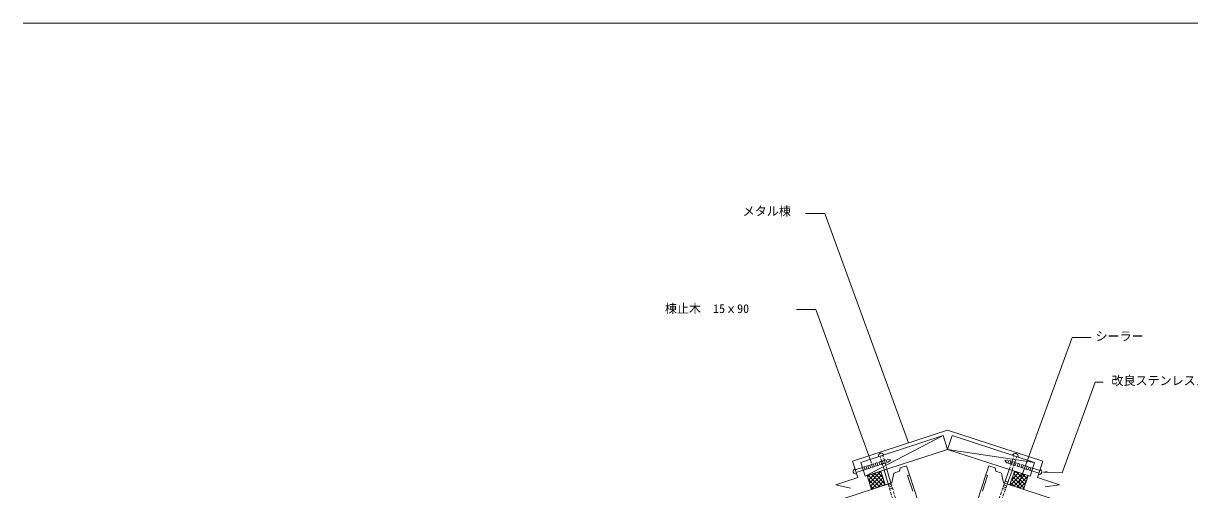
# Model space of a CAD drawing. Units: millimetres, scale not verified. Extents: x -198 to 202, y -140 to 130.
# Drawn here: x -197.6 to 44.6, y 33.2 to 130 of the extents above; entities that cross this region are included whole.
import ezdxf
from ezdxf.enums import TextEntityAlignment as Align

# ---------------------------------------------------------------- set-up
doc = ezdxf.new("R2010")
doc.units = ezdxf.units.MM
doc.header["$LTSCALE"] = 0.5
doc.linetypes.add('DASHED1', pattern=[1.8, 1.2, -0.6])
for name, color, linetype, lineweight in [('0-0', 5, 'Continuous', 18), ('1-0', 7, 'Continuous', 18), ('1-2', 7, 'Continuous', 18), ('1-3', 7, 'Continuous', 18), ('1-4', 7, 'Continuous', 18), ('1-5', 7, 'DASHED1', 18)]:
    doc.layers.add(name, color=color, linetype=linetype, lineweight=lineweight)
doc.styles.add('ＭＳ ゴシック', font='')
doc.styles.get('ＭＳ ゴシック').set_extended_font_data('MS Gothic')

msp = doc.modelspace()

# ---------------------------------------------------------------- linework, layer by layer
at = {"layer": '0-0'}
msp.add_line((-197.5676, 130.0135), (202.4324, 130.0135), dxfattribs=at)
at = {"layer": '1-2', "color": 3}
for p, q in [((-16.8792, 36.6066), (-17.2718, 34.5852)), ((-16.8792, 36.6066), (-15.6657, 37.0024)), ((-15.5442, 37.6731), (-15.6657, 37.0024)), ((-15.5442, 37.6731), (-14.2132, 38.1073)), ((-14.2132, 38.1073), (-13.593, 36.2058)), ((2.8618, 38.1073), (2.2417, 36.2058)), ((2.8618, 38.1073), (2.2417, 36.2058)), ((4.1928, 37.6731), (2.8618, 38.1073)), ((4.1928, 37.6731), (2.8618, 38.1073)), ((4.1928, 37.6731), (4.3144, 37.0024)), ((4.1928, 37.6731), (4.3144, 37.0024)), ((5.5279, 36.6066), (4.3144, 37.0024)), ((5.5279, 36.6066), (4.3144, 37.0024)), ((5.5279, 36.6066), (5.9204, 34.5852)), ((5.5279, 36.6066), (5.9204, 34.5852)), ((-76.2158, 15.3601), (-17.2718, 34.5852)), ((-13.9733, 36.0818), (-13.593, 36.2058)), ((-13.9733, 36.0818), (-12.919, 32.8494)), ((2.622, 36.0818), (1.5677, 32.8494)), ((2.622, 36.0818), (1.5677, 32.8494)), ((2.622, 36.0818), (2.2417, 36.2058)), ((2.622, 36.0818), (2.2417, 36.2058)), ((64.8645, 15.3601), (5.9204, 34.5852))]:
    msp.add_line(p, q, dxfattribs=at)
at = {"layer": '1-2'}
for p, q in [((-14.2132, 38.1073), (-13.593, 36.2058)), ((2.8618, 38.1073), (2.2417, 36.2058)), ((2.8618, 38.1073), (2.2417, 36.2058)), ((-13.593, 36.2058), (-11.7946, 30.6917)), ((2.2417, 36.2058), (0.4432, 30.6917)), ((2.2417, 36.2058), (0.4432, 30.6917))]:
    msp.add_line(p, q, dxfattribs=at)
at = {"layer": '1-3', "color": 2}
for p, q in [((-5.6757, 45.5416), (-25.4504, 39.0919)), ((-5.6757, 45.5416), (14.0991, 39.0919)), ((-25.4504, 39.0919), (-24.3341, 35.6693)), ((14.0991, 39.0919), (12.9828, 35.6693)), ((-24.3341, 35.6693), (-28.8975, 34.1809)), ((-28.8975, 34.1809), (-25.854, 33.4985)), ((12.9828, 35.6693), (17.5462, 34.1809)), ((17.5462, 34.1809), (14.5625, 33.7789))]:
    msp.add_line(p, q, dxfattribs=at)
at = {"layer": '1-3', "color": 3}
for p, q in [((-22.7885, 35.9415), (-6.6059, 44.3751)), ((-5.6757, 41.5229), (12.3674, 38.7936))]:
    msp.add_line(p, q, dxfattribs=at)
at = {"layer": '1-3'}
for p, q in [((-22.1013, 35.156), (-20.6031, 36.6542)), ((-21.8927, 34.5162), (-19.5132, 36.8956)), ((-21.5071, 36.3594), (-19.1277, 33.9799)), ((-20.8673, 36.5681), (-18.6993, 34.4)), ((-20.2275, 36.7768), (-19.11, 35.6593)), ((-19.5876, 36.9855), (-19.5207, 36.9185)), ((-19.5468, 36.9987), (-18.6166, 34.1466)), ((8.1866, 37.0016), (7.2564, 34.1495)), ((7.3942, 34.1045), (9.7737, 36.484)), ((7.5786, 35.1375), (9.1338, 36.6927)), ((7.9893, 36.3968), (8.494, 36.9014)), ((8.0298, 36.5209), (10.4093, 34.1415)), ((8.4998, 36.8995), (10.618, 34.7813)), ((9.759, 36.4888), (10.8267, 35.4211)), ((-22.399, 36.0685), (-21.4687, 33.2164)), ((-22.31, 35.7959), (-21.8624, 36.2435)), ((-22.15, 35.3053), (-20.4073, 33.5626)), ((-22.1469, 36.1507), (-19.7675, 33.7712)), ((-21.7393, 34.0461), (-21.0471, 33.3539)), ((-21.684, 33.8763), (-19.3045, 36.2558)), ((-21.4753, 33.2365), (-19.0958, 35.616)), ((-20.2491, 33.6142), (-18.8871, 34.9761)), ((-18.9898, 34.0249), (-18.6785, 34.3363)), ((7.4038, 34.6014), (8.1458, 33.8594)), ((7.6125, 35.2413), (9.405, 33.4487)), ((7.8212, 35.8811), (10.2006, 33.5016)), ((8.034, 33.8959), (10.4135, 36.2753)), ((8.6739, 33.6872), (11.0294, 36.0427)), ((9.3137, 33.4785), (10.6187, 34.7835)), ((11.0388, 36.0714), (10.1085, 33.2192)), ((11.0182, 36.0781), (11.0353, 36.0609)), ((9.9535, 33.2698), (10.208, 33.5242))]:
    msp.add_line(p, q, dxfattribs=at)
at = {"layer": '1-3', "color": 3}
for points in [[(-22.7885, 35.9415), (-23.7187, 38.7936), (-6.6059, 44.3751), (-5.6757, 41.5229)], [(-5.6757, 41.5229), (-4.7454, 44.3751), (12.3674, 38.7936), (11.4371, 35.9415)]]:
    msp.add_lwpolyline(points, close=True, dxfattribs=at)
at = {"layer": '1-4'}
for p, q in [((-31.1691, 90.5153), (-35.1691, 90.5153)), ((-13.8318, 42.8814), (-31.1691, 90.5153)), ((-33.0557, 70.5482), (-37.0557, 70.5482)), ((-21.4538, 38.6721), (-33.0557, 70.5482)), ((9.1611, 34.5691), (20.1544, 64.7729)), ((20.1544, 64.7729), (24.1544, 64.7729))]:
    msp.add_line(p, q, dxfattribs=at)
at = {"layer": '1-5', "linetype": 'Continuous'}
for p, q in [((18.0857, 36.6277), (24.9366, 55.4505)), ((24.9366, 55.4505), (26.6295, 55.4505)), ((-19.6846, 40.1196), (-19.6819, 40.1102)), ((-23.3785, 37.7505), (-24.8558, 37.2686)), ((-23.1924, 37.1801), (-24.6697, 36.6982)), ((-18.8443, 37.2279), (-18.0067, 34.3455)), ((-18.2736, 37.414), (-17.436, 34.5317)), ((7.1224, 37.3488), (6.1311, 34.5165)), ((6.7016, 34.3304), (7.6929, 37.1627)), ((11.7946, 37.0376), (13.2719, 36.5557)), ((11.9807, 37.608), (13.458, 37.1262)), ((14.2021, 36.7572), (15.0108, 36.9351)), ((18.0857, 36.6277), (14.2021, 36.7572))]:
    msp.add_line(p, q, dxfattribs=at)
at = {"layer": '1-5'}
for p, q in [((-23.3785, 37.7505), (-18.2072, 39.4371)), ((-23.1924, 37.1801), (-18.0212, 38.8667)), ((-20.3363, 38.7427), (-20.1502, 38.1723)), ((-19.956, 38.8667), (-19.7699, 38.2963)), ((-18.8443, 37.2279), (-19.6819, 40.1102)), ((-19.5757, 38.9908), (-19.3896, 38.4203)), ((-19.1954, 39.1148), (-19.0094, 38.5444)), ((-18.2736, 37.414), (-19.1112, 40.2964)), ((-18.8151, 39.2388), (-18.6291, 38.6684)), ((-18.4349, 39.3629), (-18.2488, 38.7924)), ((11.9807, 37.608), (6.7846, 39.3028)), ((7.0369, 39.2207), (6.8508, 38.6503)), ((7.1224, 37.3488), (8.1137, 40.181)), ((7.4172, 39.0966), (7.2311, 38.5262)), ((7.7975, 38.9726), (7.6114, 38.4021)), ((7.6929, 37.1627), (8.6842, 39.9949)), ((8.1778, 38.8485), (7.9917, 38.2781)), ((-22.9982, 37.8745), (-22.8121, 37.3041)), ((-22.6179, 37.9985), (-22.4319, 37.4281)), ((-22.2376, 38.1226), (-22.0516, 37.5521)), ((-21.8574, 38.2466), (-21.6713, 37.6762)), ((-21.4771, 38.3706), (-21.291, 37.8002)), ((-21.0968, 38.4947), (-20.9108, 37.9242)), ((-20.7165, 38.6187), (-20.5305, 38.0483)), ((11.7946, 37.0376), (6.5985, 38.7323)), ((8.5581, 38.7245), (8.372, 38.154)), ((8.9384, 38.6004), (8.7523, 38.03)), ((9.3187, 38.4764), (9.1326, 37.9059)), ((9.6989, 38.3523), (9.5129, 37.7819)), ((10.0792, 38.2282), (9.8932, 37.6578)), ((10.4595, 38.1042), (10.2735, 37.5338)), ((10.8398, 37.9801), (10.6537, 37.4097)), ((11.2201, 37.8561), (11.034, 37.2857)), ((11.6004, 37.732), (11.4143, 37.1616)), ((-18.0067, 34.3455), (-16.4012, 28.8205)), ((-17.9229, 34.0573), (-17.3533, 34.2471)), ((-17.436, 34.5317), (-15.825, 28.988)), ((4.3976, 29.5637), (6.1311, 34.5165)), ((4.9172, 29.2319), (6.7016, 34.3304)), ((5.9989, 34.1389), (6.5695, 33.9528)), ((6.1271, 34.5382), (6.688, 34.3245)), ((6.2695, 34.912), (6.8304, 34.6983)), ((-17.7965, 33.6778), (-17.2416, 33.8627)), ((-17.67, 33.2983), (-17.1299, 33.4783)), ((5.7346, 33.3836), (6.3051, 33.1975)), ((5.8667, 33.7613), (6.4373, 33.5752))]:
    msp.add_line(p, q, dxfattribs=at)
for points in [[(-18.2072, 39.4371), (-17.4975, 39.3241), (-18.0212, 38.8667)], [(6.5985, 38.7323), (6.1864, 39.196), (6.7846, 39.3028)]]:
    msp.add_lwpolyline(points, dxfattribs=at)
at = {"layer": '1-5', "linetype": 'Continuous'}
for centre, radius, start, end in [((-19.4658, 40.1829), 0.5657, 17.84393, 197.84393), ((8.3565, 40.0903), 0.6031, 343.61057, 160.89754), ((-24.7625, 36.958), 0.525, 108.43474, 288.43474), ((13.3517, 36.8506), 0.5298, 253.61755, 70.82143)]:
    msp.add_arc(centre, radius, start, end, dxfattribs=at)

# ---------------------------------------------------------------- texts
at = {"layer": '1-0', "style": 'ＭＳ ゴシック'}
msp.add_text('改良ステンレススクリュウ釘', height=1.833, dxfattribs=at).set_placement((28.3252, 54.3264), align=Align.BOTTOM_LEFT)
at = {"layer": '1-4', "style": 'ＭＳ ゴシック'}
for s, p in [('メタル棟', (-48.2144, 89.531)), ('棟止木\u300015ｘ90', (-64.3778, 69.2871)), ('シーラー', (25.0354, 63.5452))]:
    msp.add_text(s, height=1.833, dxfattribs=at).set_placement(p, align=Align.BOTTOM_LEFT)

doc.saveas('drawing.dxf')
